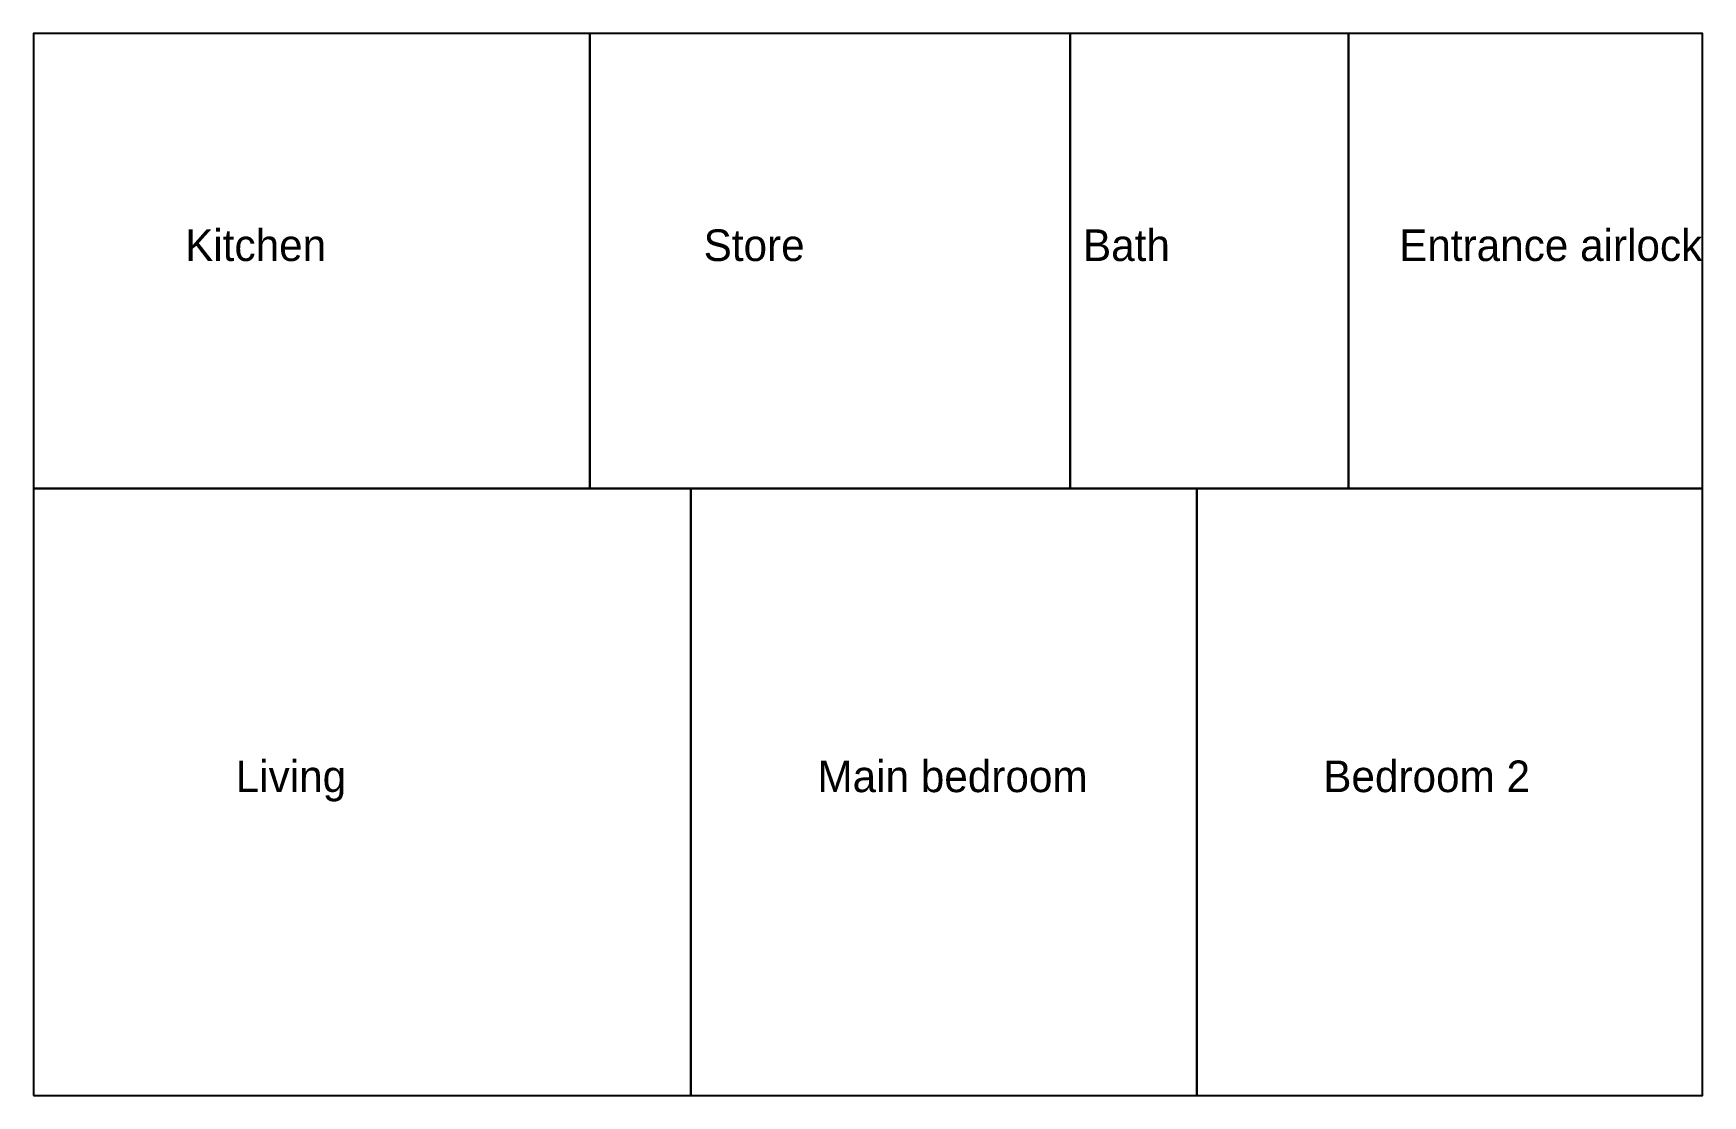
# Model space of a CAD drawing. Extents: x 0 to 13200, y 0 to 8400.
import ezdxf

# ---------------------------------------------------------------- set-up
doc = ezdxf.new("R2010")
doc.units = 0

msp = doc.modelspace()

# ---------------------------------------------------------------- linework, layer by layer
at = {"layer": 'ROOMS'}
for points in [[(0, 4800), (4400, 4800), (4400, 8400), (0, 8400)], [(4400, 4800), (8200, 4800), (8200, 8400), (4400, 8400)], [(8200, 4800), (10400, 4800), (10400, 8400), (8200, 8400)], [(10400, 4800), (13200, 4800), (13200, 8400), (10400, 8400)], [(0, 0), (5200, 0), (5200, 4800), (0, 4800)], [(5200, 0), (9200, 0), (9200, 4800), (5200, 4800)], [(9200, 0), (13200, 0), (13200, 4800), (9200, 4800)]]:
    msp.add_lwpolyline(points, close=True, dxfattribs=at)
at = {"layer": 'WALLS'}
msp.add_lwpolyline([(0, 0), (13200, 0), (13200, 8400), (0, 8400)], close=True, dxfattribs=at)

# ---------------------------------------------------------------- texts
at = {"layer": 'ROOM_NAMES'}
for s, p in [('Kitchen', (1200, 6600)), ('Store', (5300, 6600)), ('Bath', (8300, 6600)), ('Entrance airlock', (10800, 6600)), ('Living', (1600, 2400)), ('Main bedroom', (6200, 2400)), ('Bedroom 2', (10200, 2400))]:
    msp.add_text(s, height=250, dxfattribs=at).set_placement(p)

doc.saveas('drawing.dxf')
